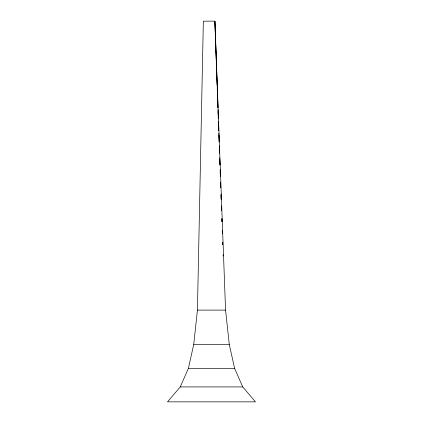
<?xml version="1.0" encoding="UTF-8"?>
<svg xmlns="http://www.w3.org/2000/svg" width="423" height="423" viewBox="0 0 423 423"><rect width="100%" height="100%" fill="white"/><g stroke="black" fill="none" stroke-linecap="round" stroke-linejoin="round"><path stroke-width="0.63" d="M216.306 62.054L214.858 21.15L225.559 310.107L229.292 344.571L234.612 368.385L242.728 386.913L255.487 401.85L167.513 401.85L180.272 386.913L188.388 368.385L193.708 344.571L197.441 310.107L203.347 21.15L214.974 21.15L217.998 107.574M197.441 310.107L225.559 310.107M193.708 344.571L229.292 344.571M188.388 368.385L234.612 368.385M180.272 386.913L242.728 386.913M216.375 64.032L216.703 73.269M216.798 75.907L217.099 84.484M217.216 87.783L217.517 96.359M217.634 99.659L217.914 107.574M218.056 111.529L218.31 118.789M218.474 123.405L218.733 130.665M218.897 135.281L219.13 141.879M219.315 147.156L219.526 153.094M219.759 159.693L219.944 164.97M220.177 171.569L220.341 176.185M220.6 183.439L220.737 187.4M221.018 195.315L221.16 199.275M221.441 207.191L221.557 210.49M221.858 219.066L221.953 221.705M222.281 230.942L222.371 233.581L222.287 230.281M222.699 242.818L222.768 244.795L222.704 242.157M218.067 109.552L218.39 118.789M218.48 121.427L218.802 130.665M218.897 133.303L219.193 141.879M219.336 145.835L219.59 153.094M219.749 157.71L220.002 164.97M220.166 169.586L220.394 176.185M220.605 182.123L220.79 187.4M221.018 193.998L221.203 199.275M221.435 205.874L221.594 210.49M221.874 218.405L221.985 221.705M223.143 254.694L223.185 256.01"/></g></svg>
